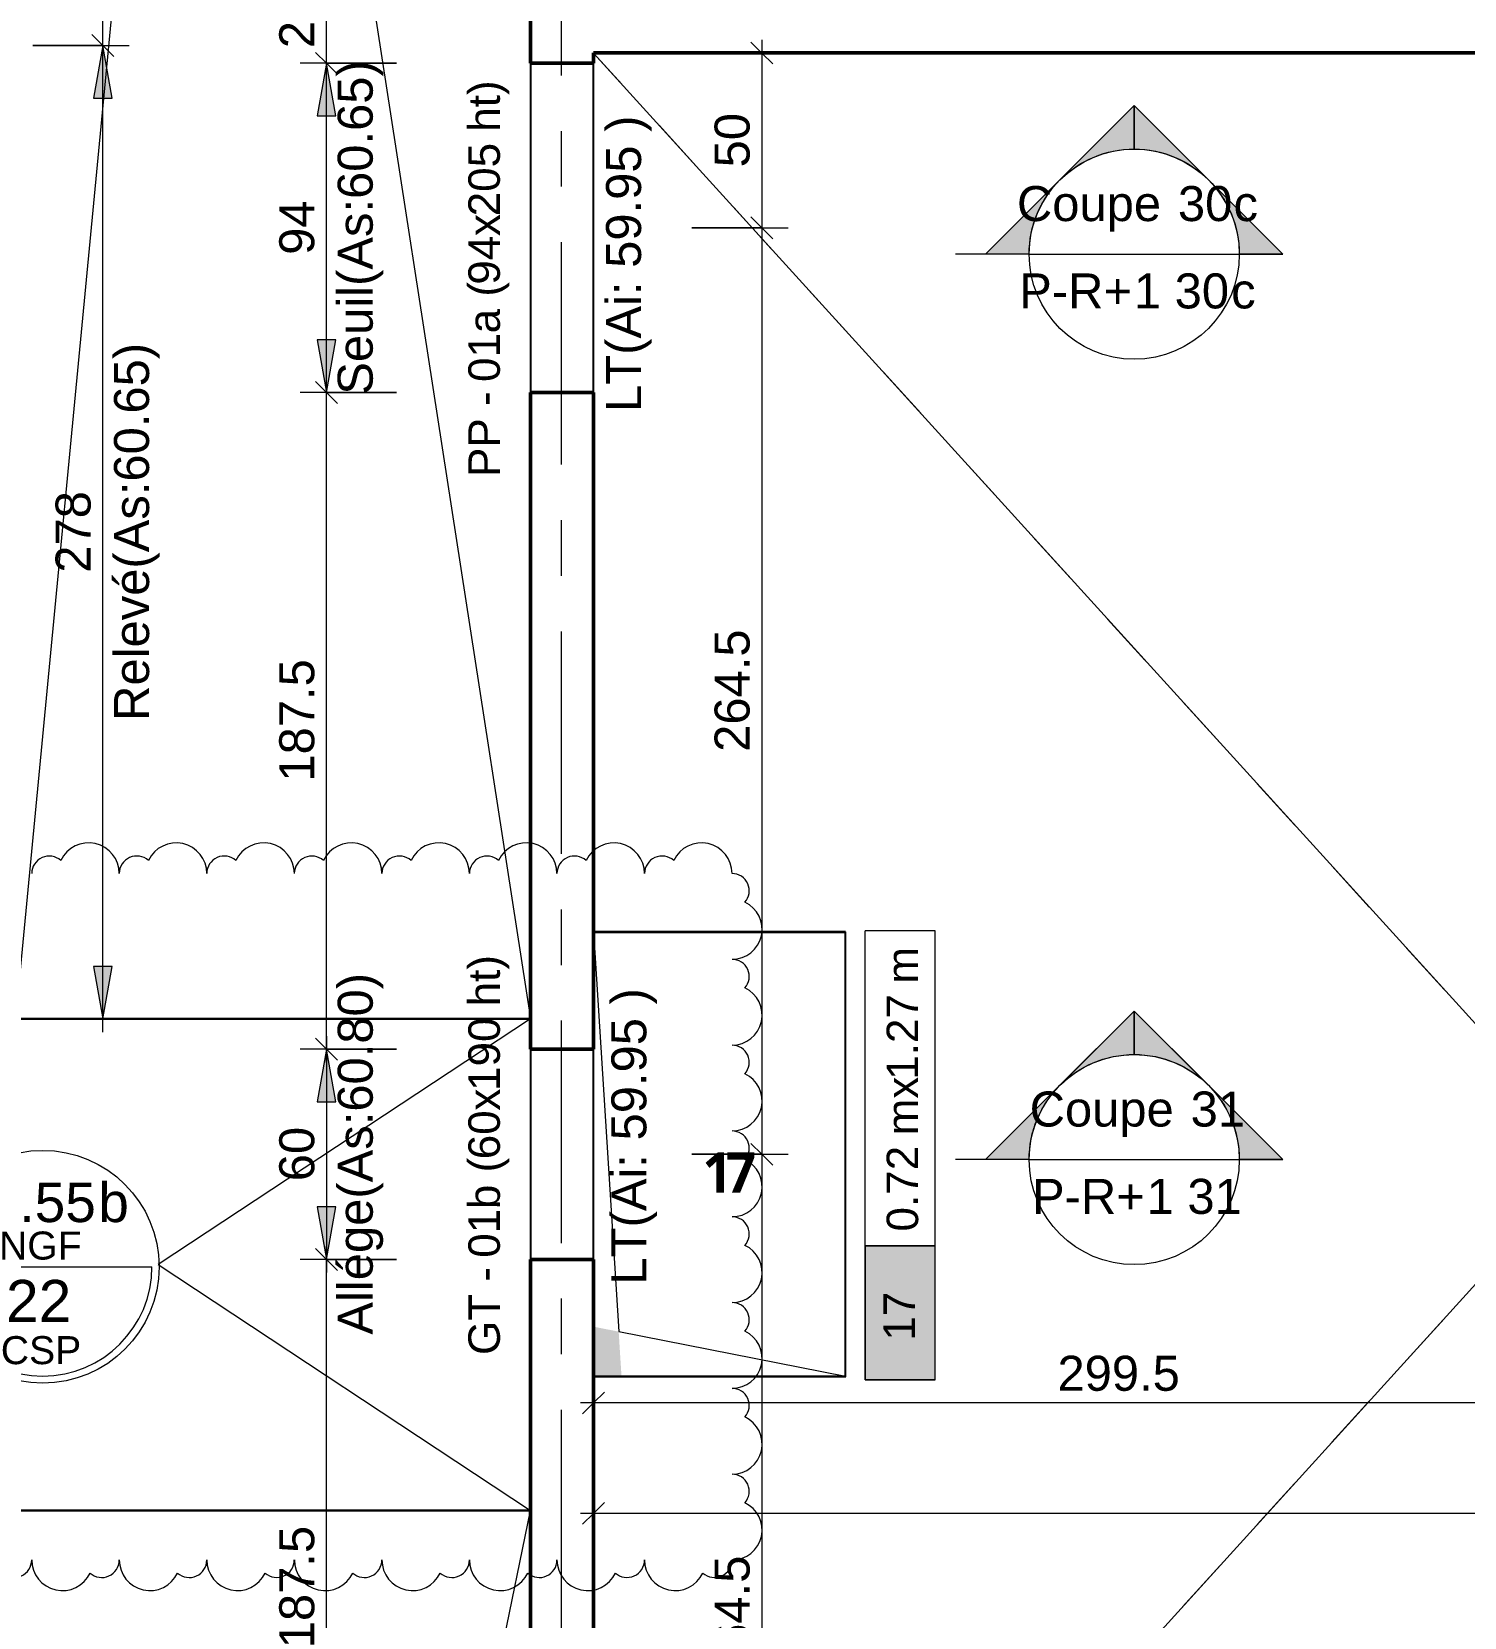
# Model space of a CAD drawing. Header units: metres. Extents: x 399 to 3028, y -427 to 863.
# Drawn here: x 459.389 to 463.48, y -396.186 to -391.658 of the extents above; entities that cross this region are included whole.
import ezdxf

# ---------------------------------------------------------------- set-up
doc = ezdxf.new("R2010")
doc.units = ezdxf.units.M
doc.linetypes.add('Ligne de quadrillage', pattern=[1.11125, 0.635, -0.15875, 0.15875, -0.15875])
doc.linetypes.add('Tiret', pattern=[0.3175, 0.15875, -0.15875])
for name, color, linetype, lineweight in [('02-Gaines numerotées_Stylo_No__83', 7, 'Continuous', 18), ('A-ANNO-DIMS', 211, 'Continuous', 9), ('A-ANNO-DIMS-50', 211, 'Continuous', 9), ('A-DETL', 90, 'Continuous', 18), ('A-DETL-GENF', 92, 'Continuous', 18), ('A-DOOR-IDEN', 31, 'Continuous', 18), ('A-FLOR', 192, 'Continuous', 18), ('A-GENM', 13, 'Continuous', 18), ('A-GENM-IDEN', 13, 'Continuous', 18), ('A-GLAZ-IDEN', 152, 'Continuous', 18), ('A-WALL', 113, 'Continuous', 18), ('G-ANNO-DIMS', 111, 'Continuous', 9), ('G-ANNO-REVC', 71, 'Continuous', 9), ('G-ANNO-SYMB', 111, 'Continuous', 9), ('R_1 - Openings_dwg', 8, 'Continuous', 18), ('S-FLOR-SYMB', 171, 'Continuous', 9), ('S-GRID', 1, 'Continuous', 9)]:
    doc.layers.add(name, color=color, linetype=linetype, lineweight=lineweight)
doc.styles.add('Arial', font='arial.ttf', dxfattribs={"height": 0.1})
doc.styles.add('Arial_10', font='arial.ttf', dxfattribs={"height": 0.12})
doc.styles.add('Arial_6', font='arial.ttf', dxfattribs={"height": 0.09})
doc.styles.add('Arial_8', font='arial.ttf', dxfattribs={"height": 0.0016})
doc.styles.add('Arial_9', font='arial.ttf', dxfattribs={"height": 0.1125})
doc.styles.add('Malgun Gothic Semilight_B', font='', dxfattribs={"height": 0.115})
doc.styles.get('Malgun Gothic Semilight_B').set_extended_font_data('Malgun Gothic Semilight', bold=True)
doc.dimstyles.new('AES-_COTATION_1_50', dxfattribs={"dimscale": 0.3048, "dimtxt": 0.102026, "dimasz": 0.205052, "dimexe": 0.246063, "dimexo": 0.0625, "dimgap": 0.016404, "dimtad": 1, "dimdec": 1, "dimlfac": 100, "dimrnd": 0.5, "dimdsep": 46, "dimtxsty": 'Arial', "dimblk1": 'OBLIQUE', "dimblk2": 'OBLIQUE', "dimsah": 1, "dimcen": 0.09, "dimdle": 0.123031, "dimazin": 0, "dimtfac": 1, "dimtdec": 4, "dimtix": 1, "dimtmove": 0, "dimatfit": 3, "dimfxl": 0.656168, "dimfxlon": 1, "dimtvp": 1, "dimtolj": 1, "dimtzin": 0, "dimarcsym": 2})
doc.dimstyles.new('AES-_COTATION_1_50_2', dxfattribs={"dimscale": 0.3048, "dimtxt": 0.102026, "dimasz": 0.205052, "dimexe": 0.246063, "dimexo": 0.0625, "dimgap": 0.016404, "dimtad": 1, "dimdec": 1, "dimlfac": 100, "dimrnd": 0.5, "dimdsep": 46, "dimtxsty": 'Arial', "dimblk1": 'OBLIQUE', "dimblk2": 'OBLIQUE', "dimsah": 1, "dimcen": 0.09, "dimdle": 0.123031, "dimazin": 0, "dimtfac": 1, "dimtdec": 4, "dimtix": 1, "dimtmove": 0, "dimatfit": 3, "dimfxl": 0.656168, "dimfxlon": 1, "dimtvp": 1, "dimtolj": 1, "dimtzin": 0, "dimarcsym": 2})
doc.dimstyles.new('AES-_COTATION_Allège_1_50', dxfattribs={"dimscale": 0.3048, "dimtxt": 0.102026, "dimasz": 0.492126, "dimexe": 0.246063, "dimexo": 0.0625, "dimgap": 0.016404, "dimtad": 1, "dimdec": 1, "dimlfac": 100, "dimrnd": 0.5, "dimdsep": 46, "dimtxsty": 'Arial', "dimsah": 1, "dimcen": 0.09, "dimdle": 0.123031, "dimazin": 0, "dimtfac": 1, "dimtdec": 4, "dimtix": 1, "dimtmove": 0, "dimatfit": 3, "dimfxl": 0.656168, "dimfxlon": 1, "dimtvp": 1, "dimtolj": 1, "dimtzin": 0, "dimarcsym": 2})

# ---------------------------------------------------------------- blocks, each defined once
blk = doc.blocks.new('VAU_Réservation_Rectangulaire1 - VAU_Réservation_Rectangulaire-1311125-AES_EXE_BET_TZ_R_1_COF_0100-Plan coffrage PH R_1 Diffusion')
at = {"layer": 'A-DETL-GENF', "linetype": 'Tiret'}
blk.add_hatch(color=256, dxfattribs=at).paths.add_polyline_path([(-0.3598, 0.6342), (-0.2799, 0.6342), (-0.2879, 0.5073), (-0.3598, 0.4932), (-0.3598, 0.6342)])
at = {"layer": 'A-DETL-GENF'}
for p, q in [((-0.3598, 0.6342), (-0.3598, -0.6342)), ((-0.3598, 0.6342), (0.3598, 0.6342)), ((0.3598, 0.6342), (-0.3598, 0.6342)), ((-0.3598, 0.6342), (-0.3598, -0.6342)), ((-0.2879, 0.5073), (0.3598, 0.6342)), ((0.3598, 0.6342), (0.3598, -0.6342)), ((-0.3598, -0.6342), (-0.2879, 0.5073)), ((-0.3598, -0.6342), (0.3598, -0.6342))]:
    blk.add_line(p, q, dxfattribs=at)
blk = doc.blocks.new('R_1 - Openings_dwg-817627-AES_EXE_BET_TZ_R_1_COF_0100-Plan coffrage PH R_1 Diffusion')
at = {"layer": '02-Gaines numerotées_Stylo_No__83', "flags": 128}
blk.add_lwpolyline([(748.9247, -260.237), (748.2179, -260.3842), (748.4765, -261.6259), (749.1833, -261.4787)], close=True, dxfattribs=at)
at = {"layer": 'A-DETL', "linetype": 'Tiret', "flags": 128}
blk.add_lwpolyline([(748.9247, -260.237), (748.2179, -260.3842), (748.4765, -261.6259), (749.1833, -261.4787)], close=True, dxfattribs=at)
at = {"layer": '02-Gaines numerotées_Stylo_No__83', "char_height": 0.115, "attachment_point": 1, "rotation": 11.7648, "line_spacing_factor": 1.113779, "style": 'Malgun Gothic Semilight_B'}
for s, insert, width in [('\\fMalgun Gothic Semilight|b1|i0|c178|p34|;7', (748.7179, -260.9208), 0.101438), ('\\fMalgun Gothic Semilight|b1|i0|c178|p34|;1', (748.6521, -260.9344), 0.073773)]:
    blk.add_mtext(s, dxfattribs=dict(at, insert=insert, width=width))
at = {"layer": 'A-DETL', "color": 7, "linetype": 'Tiret', "char_height": 0.115, "attachment_point": 1, "rotation": 11.7648, "line_spacing_factor": 1.113779, "style": 'Malgun Gothic Semilight_B'}
for s, insert, width in [('\\fMalgun Gothic Semilight|b1|i0|c178|p34|;7', (748.7179, -260.9208), 0.101438), ('\\fMalgun Gothic Semilight|b1|i0|c178|p34|;1', (748.6521, -260.9344), 0.073773)]:
    blk.add_mtext(s, dxfattribs=dict(at, insert=insert, width=width))
blk = doc.blocks.new('DIMBLOCK173-AES_EXE_BET_TZ_R_1_COF_0100-Plan coffrage PH R_1 Diffusion')
at = {"layer": 'A-ANNO-DIMS-50', "transparency": 16777216}
for p, q in [((461.4736, -391.7193), (461.4424, -391.6881)), ((461.4736, -391.6818), (461.4736, -392.2186)), ((461.2736, -391.7193), (461.5486, -391.7193)), ((461.4736, -391.7193), (461.2736, -391.7193)), ((461.4736, -391.7193), (461.5049, -391.7505)), ((461.4736, -392.2186), (461.4424, -392.1874)), ((461.2736, -392.2186), (461.5486, -392.2186)), ((461.4736, -392.2186), (461.2736, -392.2186)), ((461.4736, -392.2186), (461.5049, -392.2499))]:
    blk.add_line(p, q, dxfattribs=at)
at = {"layer": 'A-ANNO-DIMS-50', "color": 0, "transparency": 16777216, "insert": (461.3388, -392.0459), "char_height": 0.1, "width": 0.184588, "attachment_point": 1, "rotation": 90, "line_spacing_factor": 0.941778, "style": 'Arial'}
blk.add_mtext('50', dxfattribs=at)
blk = doc.blocks.new('_Oblique')
at = {"color": 0, "linetype": 'ByBlock', "lineweight": -2}
blk.add_line((-0.5, -0.5), (0.5, 0.5), dxfattribs=at)
blk = doc.blocks.new('DIMBLOCK174-AES_EXE_BET_TZ_R_1_COF_0100-Plan coffrage PH R_1 Diffusion')
at = {"layer": 'A-ANNO-DIMS-50', "transparency": 16777216}
for p, q in [((461.4736, -392.2186), (461.4424, -392.1874)), ((461.2736, -392.2186), (461.5486, -392.2186)), ((461.4736, -392.2186), (461.2736, -392.2186)), ((461.4736, -392.2186), (461.4737, -394.8638)), ((461.4736, -392.2186), (461.5049, -392.2499)), ((461.2737, -394.8638), (461.5487, -394.8638)), ((461.4737, -394.8638), (461.2737, -394.8638)), ((461.4737, -394.8638), (461.4424, -394.8326)), ((461.4737, -394.8638), (461.5049, -394.8951))]:
    blk.add_line(p, q, dxfattribs=at)
at = {"layer": 'A-ANNO-DIMS-50', "color": 0, "transparency": 16777216, "insert": (461.3388, -393.7147), "char_height": 0.1, "width": 0.416266, "attachment_point": 1, "rotation": 90, "line_spacing_factor": 0.941778, "style": 'Arial'}
blk.add_mtext('264.5', dxfattribs=at)
blk = doc.blocks.new('DIMBLOCK175-AES_EXE_BET_TZ_R_1_COF_0100-Plan coffrage PH R_1 Diffusion')
at = {"layer": 'A-ANNO-DIMS-50', "transparency": 16777216}
for p, q in [((461.2737, -394.8638), (461.5487, -394.8638)), ((461.4737, -394.8638), (461.2737, -394.8638)), ((461.4737, -394.8638), (461.4424, -394.8326)), ((461.4737, -394.8638), (461.4737, -397.5076)), ((461.4737, -394.8638), (461.5049, -394.8951)), ((461.4737, -397.5076), (461.4425, -397.4763)), ((461.2737, -397.5076), (461.5487, -397.5076)), ((461.4737, -397.5076), (461.2737, -397.5076)), ((461.4737, -397.5076), (461.505, -397.5388))]:
    blk.add_line(p, q, dxfattribs=at)
at = {"layer": 'A-ANNO-DIMS-50', "color": 0, "transparency": 16777216, "insert": (461.3389, -396.3592), "char_height": 0.1, "width": 0.416266, "attachment_point": 1, "rotation": 90, "line_spacing_factor": 0.941778, "style": 'Arial'}
blk.add_mtext('264.5', dxfattribs=at)
blk = doc.blocks.new('DIMBLOCK198-AES_EXE_BET_TZ_R_1_COF_0100-Plan coffrage PH R_1 Diffusion')
at = {"layer": 'A-ANNO-DIMS-50', "transparency": 16777216}
for p, q in [((460.9931, -396.089), (460.9931, -395.814)), ((467.3908, -396.089), (467.3908, -395.814)), ((460.9931, -395.889), (461.0244, -395.8577)), ((467.3908, -395.889), (467.422, -395.8577)), ((467.4283, -395.889), (460.9556, -395.889)), ((460.9931, -395.889), (460.9619, -395.9202)), ((460.9931, -395.889), (460.9931, -396.089)), ((467.3908, -395.889), (467.3595, -395.9202)), ((467.3908, -395.889), (467.3908, -396.089))]:
    blk.add_line(p, q, dxfattribs=at)
at = {"layer": 'A-ANNO-DIMS-50', "color": 0, "transparency": 16777216, "insert": (464.0766, -395.7541), "char_height": 0.1, "width": 0.276883, "attachment_point": 1, "line_spacing_factor": 0.941778, "style": 'Arial'}
blk.add_mtext('640', dxfattribs=at)
blk = doc.blocks.new('DIMBLOCK200-AES_EXE_BET_TZ_R_1_COF_0100-Plan coffrage PH R_1 Diffusion')
at = {"layer": 'A-ANNO-DIMS-50', "transparency": 16777216}
for p, q in [((460.9931, -395.7738), (460.9931, -395.4988)), ((463.9898, -395.7738), (463.9898, -395.4988)), ((460.9931, -395.5738), (461.0244, -395.5426)), ((463.9898, -395.5738), (464.0211, -395.5426)), ((463.9898, -395.5738), (460.9556, -395.5738)), ((460.9931, -395.5738), (460.9619, -395.6051)), ((460.9931, -395.5738), (460.9931, -395.7738)), ((463.9898, -395.5738), (463.9586, -395.6051)), ((463.9898, -395.5738), (463.9898, -395.7738))]:
    blk.add_line(p, q, dxfattribs=at)
at = {"layer": 'A-ANNO-DIMS-50', "color": 0, "transparency": 16777216, "insert": (462.318, -395.439), "char_height": 0.1, "width": 0.416266, "attachment_point": 1, "line_spacing_factor": 0.941778, "style": 'Arial'}
blk.add_mtext('299.5', dxfattribs=at)
blk = doc.blocks.new('Coupe - M_Section Head - Filled-24181-AES_EXE_BET_TZ_R_1_COF_0100-Plan coffrage PH R_1 Diffusion')
at = {"layer": 'G-ANNO-SYMB'}
h = blk.add_hatch(color=256, dxfattribs=at)
edge = h.paths.add_edge_path()
edge.add_line((-0.006, 0.008485), (-0.006, 0.006))
edge.add_arc((-0.006, 0), 0.006, 90, 135)
edge.add_line((-0.010243, 0.004243), (-0.006, 0.008485))
h = blk.add_hatch(color=256, dxfattribs=at)
edge = h.paths.add_edge_path()
edge.add_line((-0.006, 0.008485), (-0.001757, 0.004243))
edge.add_arc((-0.006, 0), 0.006, 45, 90)
edge.add_line((-0.006, 0.006), (-0.006, 0.008485))
h = blk.add_hatch(color=256, dxfattribs=at)
edge = h.paths.add_edge_path()
edge.add_line((-0.014485, 0), (-0.010243, 0.004243))
edge.add_arc((-0.006, 0), 0.006, 135, 180)
edge.add_line((-0.012, 0), (-0.014485, 0))
h = blk.add_hatch(color=256, dxfattribs=at)
edge = h.paths.add_edge_path()
edge.add_line((0.002485, 0), (0, 0))
edge.add_arc((-0.006, 0), 0.006, 360, 405)
edge.add_line((-0.001757, 0.004243), (0.002485, 0))
at = {"layer": 'G-ANNO-SYMB', "lineweight": 18}
for p, q in [((-0.006, 0.008485), (-0.014485, 0)), ((-0.006, 0.008485), (-0.010243, 0.004243)), ((-0.006, 0.008485), (0.002485, 0)), ((-0.006, 0.006), (-0.006, 0.008485)), ((-0.006, 0.008485), (-0.006, 0.006)), ((-0.001757, 0.004243), (-0.006, 0.008485)), ((-0.010243, 0.004243), (-0.014485, 0)), ((0.002485, 0), (-0.001757, 0.004243)), ((-0.014485, 0), (-0.012, 0)), ((0, 0), (0.002485, 0)), ((-0.012, 0), (-0.014485, 0)), ((0, 0), (0.002485, 0))]:
    blk.add_line(p, q, dxfattribs=at)
for start, end in [(360, 180), (90, 135), (45, 90), (135, 180), (360, 45), (180, 360)]:
    blk.add_arc((-0.006, 0), 0.006, start, end, dxfattribs=at)
blk = doc.blocks.new('ETQ_SOL_Rectangulaire - RSV_Rect_HZ-1265007-AES_EXE_BET_TZ_R_1_COF_0100-Plan coffrage PH R_1 Diffusion')
at = {"layer": 'A-GENM-IDEN', "lineweight": 9}
blk.add_hatch(color=256, dxfattribs=at).paths.add_polyline_path([(0, -0.002), (-0.007648, -0.002), (-0.007648, 0.002), (0, 0.002)])
at = {"layer": 'A-GENM-IDEN'}
for p, q in [((-0.007648, -0.002), (-0.007648, 0.002)), ((-0.007648, 0.002), (0.017983, 0.002)), ((0, 0.002), (-0.007648, 0.002)), ((-0.007648, 0.002), (-0.007648, -0.002)), ((0, 0.002), (0, -0.002)), ((0, -0.002), (0, 0.002)), ((0.017983, -0.002), (0.017983, 0.002)), ((-0.007648, -0.002), (0.017983, -0.002)), ((-0.007648, -0.002), (0, -0.002))]:
    blk.add_line(p, q, dxfattribs=at)
blk = doc.blocks.new('DIMBLOCK538-AES_EXE_BET_TZ_R_1_COF_0100-Plan coffrage PH R_1 Diffusion')
at = {"layer": 'A-ANNO-DIMS-50', "transparency": 16777216}
for p, q in [((460.2305, -395.1638), (460.1993, -395.1326)), ((460.2306, -397.0751), (460.2305, -395.1263)), ((460.4305, -395.1638), (460.1555, -395.1638)), ((460.2305, -395.1638), (460.2618, -395.1951)), ((460.2305, -395.1638), (460.4305, -395.1638)), ((460.4306, -397.0376), (460.1556, -397.0376)), ((460.2306, -397.0376), (460.1993, -397.0064)), ((460.2306, -397.0376), (460.2618, -397.0689)), ((460.2306, -397.0376), (460.4306, -397.0376))]:
    blk.add_line(p, q, dxfattribs=at)
at = {"layer": 'A-ANNO-DIMS-50', "color": 0, "transparency": 16777216, "insert": (460.0957, -396.2742), "char_height": 0.1, "width": 0.416266, "attachment_point": 1, "rotation": 90, "line_spacing_factor": 0.941778, "style": 'Arial'}
blk.add_mtext('187.5', dxfattribs=at)
blk = doc.blocks.new('DIMBLOCK539-AES_EXE_BET_TZ_R_1_COF_0100-Plan coffrage PH R_1 Diffusion')
at = {"layer": 'A-ANNO-DIMS-50', "transparency": 16777216}
for points in [[(460.2305, -394.5638), (460.2041, -394.7138), (460.257, -394.7138)], [(460.2305, -395.1638), (460.257, -395.0138), (460.2041, -395.0138)]]:
    blk.add_hatch(color=256, dxfattribs=at).paths.add_polyline_path(points)
for p, q in [((460.2305, -394.5263), (460.2305, -395.2013)), ((460.4305, -394.5638), (460.1555, -394.5638)), ((460.2305, -394.5638), (460.2041, -394.7138)), ((460.257, -394.7138), (460.2305, -394.5638)), ((460.2305, -394.5638), (460.4305, -394.5638)), ((460.2041, -394.7138), (460.257, -394.7138)), ((460.257, -395.0138), (460.2041, -395.0138)), ((460.2041, -395.0138), (460.2305, -395.1638)), ((460.2305, -395.1638), (460.257, -395.0138)), ((460.4305, -395.1638), (460.1555, -395.1638)), ((460.2305, -395.1638), (460.4305, -395.1638))]:
    blk.add_line(p, q, dxfattribs=at)
at = {"layer": 'A-ANNO-DIMS-50', "color": 0, "transparency": 16777216, "char_height": 0.1, "attachment_point": 1, "line_spacing_factor": 0.941778, "style": 'Arial'}
for s, insert, width, rotation in [('Allége(As:60.80)', (460.2627, -395.3787), 1.235613, 90.0009), ('60', (460.0957, -394.9408), 0.184588, 90)]:
    blk.add_mtext(s, dxfattribs=dict(at, insert=insert, width=width, rotation=rotation))
blk = doc.blocks.new('DIMBLOCK540-AES_EXE_BET_TZ_R_1_COF_0100-Plan coffrage PH R_1 Diffusion')
at = {"layer": 'A-ANNO-DIMS-50', "transparency": 16777216}
for p, q in [((460.4305, -392.6887), (460.1555, -392.6887)), ((460.2305, -392.6887), (460.1993, -392.6574)), ((460.2305, -394.6013), (460.2305, -392.6512)), ((460.2305, -392.6887), (460.2618, -392.7199)), ((460.2305, -392.6887), (460.4305, -392.6887)), ((460.2305, -394.5638), (460.1993, -394.5326)), ((460.4305, -394.5638), (460.1555, -394.5638)), ((460.2305, -394.5638), (460.2618, -394.5951)), ((460.2305, -394.5638), (460.4305, -394.5638))]:
    blk.add_line(p, q, dxfattribs=at)
at = {"layer": 'A-ANNO-DIMS-50', "color": 0, "transparency": 16777216, "insert": (460.0957, -393.7997), "char_height": 0.1, "width": 0.416266, "attachment_point": 1, "rotation": 90, "line_spacing_factor": 0.941778, "style": 'Arial'}
blk.add_mtext('187.5', dxfattribs=at)
blk = doc.blocks.new('DIMBLOCK541-AES_EXE_BET_TZ_R_1_COF_0100-Plan coffrage PH R_1 Diffusion')
at = {"layer": 'A-ANNO-DIMS-50', "transparency": 16777216}
for points in [[(460.2305, -391.7487), (460.204, -391.8987), (460.2569, -391.8987)], [(460.2305, -392.6887), (460.257, -392.5387), (460.2041, -392.5387)]]:
    blk.add_hatch(color=256, dxfattribs=at).paths.add_polyline_path(points)
for p, q in [((460.2305, -392.7262), (460.2305, -391.7112)), ((460.4305, -391.7487), (460.1555, -391.7487)), ((460.2305, -391.7487), (460.204, -391.8987)), ((460.2569, -391.8987), (460.2305, -391.7487)), ((460.2305, -391.7487), (460.4305, -391.7487)), ((460.204, -391.8987), (460.2569, -391.8987)), ((460.257, -392.5387), (460.2041, -392.5387)), ((460.2041, -392.5387), (460.2305, -392.6887)), ((460.2305, -392.6887), (460.257, -392.5387)), ((460.4305, -392.6887), (460.1555, -392.6887)), ((460.2305, -392.6887), (460.4305, -392.6887))]:
    blk.add_line(p, q, dxfattribs=at)
at = {"layer": 'A-ANNO-DIMS-50', "color": 0, "transparency": 16777216, "char_height": 0.1, "attachment_point": 1, "line_spacing_factor": 0.941778, "style": 'Arial'}
for s, insert, width, rotation in [('Seuil(As:60.65)', (460.2626, -392.695), 1.143318, 90.0009), ('94', (460.0957, -392.2956), 0.184588, 90)]:
    blk.add_mtext(s, dxfattribs=dict(at, insert=insert, width=width, rotation=rotation))
blk = doc.blocks.new('DIMBLOCK542-AES_EXE_BET_TZ_R_1_COF_0100-Plan coffrage PH R_1 Diffusion')
at = {"layer": 'A-ANNO-DIMS-50', "transparency": 16777216}
for p, q in [((460.2305, -391.7862), (460.2305, -391.4712)), ((460.4305, -391.5087), (460.1555, -391.5087)), ((460.2305, -391.5087), (460.1992, -391.4774)), ((460.2305, -391.5087), (460.2617, -391.5399)), ((460.2305, -391.5087), (460.4305, -391.5087)), ((460.2305, -391.7487), (460.1992, -391.7174)), ((460.4305, -391.7487), (460.1555, -391.7487)), ((460.2305, -391.7487), (460.2617, -391.7799)), ((460.2305, -391.7487), (460.4305, -391.7487))]:
    blk.add_line(p, q, dxfattribs=at)
at = {"layer": 'A-ANNO-DIMS-50', "color": 0, "transparency": 16777216, "insert": (460.0957, -391.7056), "char_height": 0.1, "width": 0.184588, "attachment_point": 1, "rotation": 90, "line_spacing_factor": 0.941778, "style": 'Arial'}
blk.add_mtext('24', dxfattribs=at)
blk = doc.blocks.new('DIMBLOCK588-AES_EXE_BET_TZ_R_1_COF_0100-Plan coffrage PH R_1 Diffusion')
at = {"layer": 'A-ANNO-DIMS-50', "transparency": 16777216}
for points in [[(459.5917, -391.6982), (459.5653, -391.8482), (459.6182, -391.8482)], [(459.5917, -394.4774), (459.6182, -394.3274), (459.5653, -394.3274)]]:
    blk.add_hatch(color=256, dxfattribs=at).paths.add_polyline_path(points)
for p, q in [((459.3917, -391.6982), (459.6667, -391.6982)), ((459.5917, -391.6982), (459.3917, -391.6982)), ((459.5917, -391.6982), (459.5653, -391.8482)), ((459.5917, -394.5149), (459.5917, -391.6607)), ((459.6182, -391.8482), (459.5917, -391.6982)), ((459.5653, -391.8482), (459.6182, -391.8482)), ((459.6182, -394.3274), (459.5653, -394.3274)), ((459.5653, -394.3274), (459.5917, -394.4774)), ((459.5917, -394.4774), (459.6182, -394.3274)), ((459.3917, -394.4774), (459.6667, -394.4774)), ((459.5917, -394.4774), (459.3917, -394.4774))]:
    blk.add_line(p, q, dxfattribs=at)
at = {"layer": 'A-ANNO-DIMS-50', "color": 0, "transparency": 16777216, "char_height": 0.1, "attachment_point": 1, "rotation": 90, "line_spacing_factor": 0.941778, "style": 'Arial'}
for s, insert, width in [('Relevé(As:60.65)', (459.6239, -393.6262), 1.292119), ('278', (459.4569, -393.2032), 0.276883)]:
    blk.add_mtext(s, dxfattribs=dict(at, insert=insert, width=width))
blk = doc.blocks.new('DIMBLOCK627-AES_EXE_BET_TZ_R_1_COF_0100-Plan coffrage PH R_1 Diffusion')
at = {"layer": 'A-ANNO-DIMS-50', "transparency": 16777216}
for p, q in [((459.5917, -389.5867), (459.5605, -389.5555)), ((459.3917, -389.5867), (459.6667, -389.5867)), ((459.5917, -389.5867), (459.3917, -389.5867)), ((459.5917, -391.7357), (459.5917, -389.5867)), ((459.5917, -389.5867), (459.623, -389.618)), ((459.3917, -391.6982), (459.6667, -391.6982)), ((459.5917, -391.6982), (459.3917, -391.6982)), ((459.5917, -391.6982), (459.5605, -391.6669)), ((459.5917, -391.6982), (459.623, -391.7294))]:
    blk.add_line(p, q, dxfattribs=at)
at = {"layer": 'A-ANNO-DIMS-50', "color": 0, "transparency": 16777216, "insert": (459.4569, -390.7578), "char_height": 0.1, "width": 0.276883, "attachment_point": 1, "rotation": 90, "line_spacing_factor": 0.941778, "style": 'Arial'}
blk.add_mtext('211', dxfattribs=at)
blk = doc.blocks.new('Family - ___-1842584-AES_EXE_BET_TZ_R_1_COF_0100-Plan coffrage PH R_1 Diffusion')
at = {"layer": 'G-ANNO-REVC'}
for centre, radius, start, end in [((499.0097, -344.7355), 0.0875, 5.8824, 160.6736), ((499.2584, -344.7099), 0.0875, 5.8824, 160.6736), ((498.5123, -344.7867), 0.0875, 5.8824, 160.6736), ((498.761, -344.7611), 0.0875, 5.8824, 160.6736), ((498.8978, -344.747), 0.05, 54.0721, 185.8824), ((499.1465, -344.7214), 0.05, 54.0721, 185.8824), ((499.3505, -344.7497), 0.049, 324.0721, 95.8824), ((498.015, -344.838), 0.0875, 5.8824, 160.6736), ((498.2637, -344.8124), 0.0875, 5.8824, 160.6736), ((498.4004, -344.7983), 0.05, 54.0721, 185.8824), ((498.6491, -344.7727), 0.05, 54.0721, 185.8824), ((497.7663, -344.8636), 0.0875, 5.8824, 160.6736), ((498.1517, -344.8239), 0.05, 54.0721, 185.8824), ((499.3618, -344.8593), 0.0857, 275.8824, 70.6736), ((497.5176, -344.8892), 0.0875, 5.8824, 160.6736), ((497.6544, -344.8751), 0.05, 54.0721, 185.8824), ((497.9031, -344.8495), 0.05, 54.0721, 185.8824), ((497.4057, -344.9008), 0.05, 54.0721, 185.8824), ((499.3756, -344.9934), 0.049, 324.0721, 95.8824), ((499.3869, -345.103), 0.0857, 275.8824, 70.6736), ((499.4007, -345.2371), 0.049, 324.0721, 95.8824), ((499.412, -345.3467), 0.0857, 275.8824, 70.6736), ((499.4258, -345.4808), 0.049, 324.0721, 95.8824), ((499.4371, -345.5905), 0.0857, 275.8824, 70.6736), ((499.4509, -345.7245), 0.049, 324.0721, 95.8824), ((499.4622, -345.8342), 0.0857, 275.8824, 70.6736), ((499.476, -345.9682), 0.049, 324.0721, 95.8824), ((499.4873, -346.0779), 0.0857, 275.8824, 70.6736), ((499.5011, -346.2119), 0.049, 324.0721, 95.8824), ((499.5124, -346.3216), 0.0857, 275.8824, 70.6736), ((499.5262, -346.4556), 0.049, 324.0721, 95.8824), ((499.5375, -346.5653), 0.0857, 275.8824, 70.6736), ((499.4966, -346.6557), 0.05, 234.0721, 5.8824), ((499.2479, -346.6813), 0.05, 234.0721, 5.8824), ((499.3847, -346.6673), 0.0875, 185.8824, 340.6736), ((498.7505, -346.7326), 0.05, 234.0721, 5.8824), ((498.8873, -346.7185), 0.0875, 185.8824, 340.6736), ((498.9992, -346.707), 0.05, 234.0721, 5.8824), ((499.136, -346.6929), 0.0875, 185.8824, 340.6736), ((498.2531, -346.7838), 0.05, 234.0721, 5.8824), ((498.3899, -346.7697), 0.0875, 185.8824, 340.6736), ((498.5018, -346.7582), 0.05, 234.0721, 5.8824), ((498.6386, -346.7441), 0.0875, 185.8824, 340.6736), ((497.7558, -346.8351), 0.05, 234.0721, 5.8824), ((497.8926, -346.821), 0.0875, 185.8824, 340.6736), ((498.0045, -346.8095), 0.05, 234.0721, 5.8824), ((498.1412, -346.7954), 0.0875, 185.8824, 340.6736), ((497.5071, -346.8607), 0.05, 234.0721, 5.8824), ((497.6439, -346.8466), 0.0875, 185.8824, 340.6736)]:
    blk.add_arc(centre, radius, start, end, dxfattribs=at)
blk = doc.blocks.new('AES-Etiquette Dalle CSP brut vide - Dalle bidirectionnelle-1893414-AES_EXE_BET_TZ_R_1_COF_0100-Plan coffrage PH R_1 Diffusion')
at = {"layer": 'S-FLOR-SYMB'}
blk.add_line((-0.006242, 0), (0.006242, 0), dxfattribs=at)
blk.add_circle((0, 0), 0.006649, dxfattribs=at)
blk.add_arc((0, 0), 0.006242, 180, 360, dxfattribs=at)
at = {"layer": 'S-FLOR-SYMB', "char_height": 0.0016, "attachment_point": 1, "style": 'Arial_8'}
for s, insert, width in [('NGF', (-0.002494, 0.002014), 0.00585232), ('CSP', (-0.002392, -0.00396), 0.00569198)]:
    blk.add_mtext(s, dxfattribs=dict(at, insert=insert, width=width))

msp = doc.modelspace()

# ---------------------------------------------------------------- linework, layer by layer
at = {"layer": 'A-DETL', "color": 51}
for p, q in [((459.3431, -394.4774), (459.9053, -388.6013)), ((459.9053, -388.6013), (460.8131, -394.4774)), ((463.8489, -394.8631), (460.9931, -391.7193)), ((460.8131, -394.4774), (459.7495, -395.1787)), ((463.8489, -394.8631), (460.9932, -398.0082)), ((459.7495, -395.1787), (460.8131, -395.8806)), ((459.7494, -401.0819), (460.8131, -395.8806))]:
    msp.add_line(p, q, dxfattribs=at)
at = {"layer": 'A-DETL', "linetype": 'Tiret'}
for q in [(460.9931, -391.7193), (460.9932, -398.0082)]:
    msp.add_line((463.8489, -394.8631), q, dxfattribs=at)
at = {"layer": 'A-FLOR', "color": 31, "lineweight": 25}
for p, q in [((460.813, -384.8379), (460.8131, -394.4774)), ((460.9931, -394.2286), (460.9931, -391.7187)), ((460.9931, -391.7187), (467.3908, -391.7187)), ((461.7128, -394.2286), (460.9931, -394.2286)), ((461.7128, -395.497), (461.7128, -394.2286)), ((458.0212, -394.4774), (460.8131, -394.4774)), ((460.8131, -394.4774), (459.1851, -394.4774)), ((460.8131, -394.4774), (460.8131, -395.8806)), ((460.9932, -398.0075), (460.9931, -395.497)), ((460.9931, -395.497), (461.7128, -395.497)), ((460.8131, -395.8806), (458.0213, -395.8803)), ((459.1851, -395.8804), (460.8131, -395.8806)), ((460.8131, -395.8806), (460.8133, -406.2351))]:
    msp.add_line(p, q, dxfattribs=at)
at = {"layer": 'A-WALL', "color": 2, "lineweight": 50}
for p, q in [((460.8131, -391.7487), (460.8131, -391.5087)), ((460.9931, -391.7187), (460.9931, -391.7486)), ((467.3908, -391.7187), (460.9931, -391.7187)), ((460.9931, -391.7486), (460.8131, -391.7487)), ((460.8131, -392.6887), (460.9931, -392.6886)), ((460.8131, -394.5638), (460.8131, -392.6887)), ((460.9931, -392.6886), (460.9931, -394.5638)), ((460.9931, -394.5638), (460.8131, -394.5638)), ((460.8132, -397.0376), (460.8131, -395.1638)), ((460.8131, -395.1638), (460.9931, -395.1638)), ((460.9931, -395.1638), (460.9932, -397.0376))]:
    msp.add_line(p, q, dxfattribs=at)
at = {"layer": 'A-WALL', "color": 3, "lineweight": 25}
for p, q in [((460.8131, -391.7487), (460.8131, -392.6887)), ((460.9931, -392.6886), (460.9931, -391.7486)), ((460.8131, -394.5638), (460.8131, -395.1638)), ((460.9931, -395.1638), (460.9931, -394.5638))]:
    msp.add_line(p, q, dxfattribs=at)
at = {"layer": 'G-ANNO-SYMB'}
for p, q in [((462.2372, -392.2936), (462.0267, -392.2936)), ((462.2372, -394.8789), (462.0267, -394.8789))]:
    msp.add_line(p, q, dxfattribs=at)
at = {"layer": 'G-ANNO-SYMB', "lineweight": 18}
for p, q in [((462.2372, -392.2936), (462.8372, -392.2936)), ((462.2372, -394.8789), (462.8372, -394.8789))]:
    msp.add_line(p, q, dxfattribs=at)
at = {"layer": 'S-GRID', "linetype": 'Ligne de quadrillage'}
msp.add_line((460.9024, -424.0096), (460.9017, -380.1742), dxfattribs=at)

# ---------------------------------------------------------------- block references
at = {"layer": 'A-GENM', "extrusion": (0, 0, -1), "rotation": 179.9991493376243}
msp.add_blockref('VAU_Réservation_Rectangulaire1 - VAU_Réservation_Rectangulaire-1311125-AES_EXE_BET_TZ_R_1_COF_0100-Plan coffrage PH R_1 Diffusion', (-461.3529, -394.8628), dxfattribs=at)
at = {"layer": 'A-GENM-IDEN', "xscale": 49.99999999999996, "yscale": 49.99999999999996, "zscale": 49.99999999999996, "rotation": 89.99999999999991}
msp.add_blockref('ETQ_SOL_Rectangulaire - RSV_Rect_HZ-1265007-AES_EXE_BET_TZ_R_1_COF_0100-Plan coffrage PH R_1 Diffusion', (461.8691, -395.1249), dxfattribs=at)
at = {"layer": 'G-ANNO-REVC', "rotation": 354.117617010805}
msp.add_blockref('Family - ___-1842584-AES_EXE_BET_TZ_R_1_COF_0100-Plan coffrage PH R_1 Diffusion', (0, 0), dxfattribs=at)
at = {"layer": 'G-ANNO-SYMB', "lineweight": 18, "extrusion": (0, 0, -1), "xscale": 49.99999999999997, "yscale": 49.99999999999997, "zscale": 49.99999999999997}
for p in [(-462.2372, -392.2936), (-462.2372, -394.8789)]:
    msp.add_blockref('Coupe - M_Section Head - Filled-24181-AES_EXE_BET_TZ_R_1_COF_0100-Plan coffrage PH R_1 Diffusion', p, dxfattribs=at)
at = {"layer": 'R_1 - Openings_dwg', "color": 92, "linetype": 'Tiret', "rotation": 348.2360846844102}
msp.add_blockref('R_1 - Openings_dwg-817627-AES_EXE_BET_TZ_R_1_COF_0100-Plan coffrage PH R_1 Diffusion', (-218.4239, 13.2301), dxfattribs=at)
at = {"layer": 'S-FLOR-SYMB', "xscale": 49.99999999999997, "yscale": 49.99999999999997, "zscale": 49.99999999999997}
msp.add_blockref('AES-Etiquette Dalle CSP brut vide - Dalle bidirectionnelle-1893414-AES_EXE_BET_TZ_R_1_COF_0100-Plan coffrage PH R_1 Diffusion', (459.4201, -395.185), dxfattribs=at)

# ---------------------------------------------------------------- texts
at = {"layer": 'A-DOOR-IDEN', "lineweight": 9, "char_height": 0.09, "attachment_point": 1, "rotation": 90, "style": 'Arial_6'}
for s, insert, width in [('ht)', (460.6358, -391.9442), 0.172363), ('205 ', (460.6358, -392.1857), 0.292616), ('\\fArial|b0|i0|c178|p34|;x', (460.6358, -392.2419), 0.068143), ('94', (460.6358, -392.3808), 0.168354), ('a (', (460.6358, -392.5197), 0.168354), ('01', (460.6358, -392.6586), 0.168354), ('PP - ', (460.6358, -392.9298), 0.328692)]:
    msp.add_mtext(s, dxfattribs=dict(at, insert=insert, width=width))
at = {"layer": 'A-GENM-IDEN', "lineweight": 9, "char_height": 0.09, "attachment_point": 1, "rotation": 90, "style": 'Arial_6'}
for s, insert, width in [('\\fArial|b0|i0|c178|p34|;m', (461.8302, -394.3766), 0.124262), ('1.27 ', (461.8302, -394.6511), 0.3327), ('mx', (461.8302, -394.8098), 0.192405), ('0.72 ', (461.8302, -395.0843), 0.3327), ('17', (461.8212, -395.3961), 0.168354)]:
    msp.add_mtext(s, dxfattribs=dict(at, insert=insert, width=width))
at = {"layer": 'A-GLAZ-IDEN', "lineweight": 9, "char_height": 0.09, "attachment_point": 1, "rotation": 90, "style": 'Arial_6'}
for s, insert, width in [('ht)', (460.6358, -394.4415), 0.172363), ('190 ', (460.6358, -394.6829), 0.292616), ('\\fArial|b0|i0|c178|p34|;x', (460.6358, -394.7392), 0.068143), ('60', (460.6358, -394.8781), 0.168354), ('b (', (460.6358, -395.0203), 0.172363), ('01', (460.6358, -395.1592), 0.168354), ('GT - ', (460.6358, -395.437), 0.336709)]:
    msp.add_mtext(s, dxfattribs=dict(at, insert=insert, width=width))
at = {"layer": 'G-ANNO-DIMS', "char_height": 0.1, "width": 1.011239, "attachment_point": 1, "rotation": 90, "line_spacing_factor": 0.941778, "style": 'Arial'}
for insert in [(461.0289, -392.7441), (461.0441, -395.2356)]:
    msp.add_mtext('LT(Ai: 59.95 )', dxfattribs=dict(at, insert=insert))
at = {"layer": 'G-ANNO-SYMB', "char_height": 0.1, "attachment_point": 1, "style": 'Arial'}
for s, insert, width in [('Coupe ', (462.2023, -392.0992), 0.557173), ('30', (462.662, -392.0992), 0.192405), ('\\fArial|b0|i0|c178|p34|;c', (462.8208, -392.0992), 0.088186), ('P-R+', (462.2088, -392.3486), 0.396835), ('1 30', (462.5362, -392.3486), 0.336709), ('\\fArial|b0|i0|c178|p34|;c', (462.8141, -392.3486), 0.088186), ('Coupe ', (462.2386, -394.6845), 0.557173), ('31', (462.6983, -394.6845), 0.192405), ('P-R+', (462.2453, -394.9339), 0.396835), ('1 31', (462.5727, -394.9339), 0.336709)]:
    msp.add_mtext(s, dxfattribs=dict(at, insert=insert, width=width))
at = {"layer": 'S-FLOR-SYMB', "attachment_point": 1}
for s, insert, char_height, width, style in [('60.55', (459.1788, -394.9449), 0.1125, 0.485021, 'Arial_9'), ('\\fArial|b0|i0|c178|p34|;b', (459.579, -394.9449), 0.1125, 0.108228, 'Arial_9'), ('22', (459.3154, -395.2225), 0.12, 0.224472, 'Arial_10')]:
    msp.add_mtext(s, dxfattribs=dict(at, insert=insert, char_height=char_height, width=width, style=style))

# ---------------------------------------------------------------- dimensions: what is measured, and where the dimension line sits
at = {"layer": 'A-ANNO-DIMS'}
for base, p1, p2, angle, dimstyle, override, picture, middle in [((459.59173, -389.58675), (459.39173, -391.6982), (459.39173, -389.58675), 90, 'AES-_COTATION_1_50_2', {"dimpost": '<>', "dimfxl": 2.111453}, 'DIMBLOCK627-AES_EXE_BET_TZ_R_1_COF_0100-Plan coffrage PH R_1 Diffusion', (459.53652, -390.64247)), ((460.2305, -391.5087), (460.4305, -391.7487), (460.4305, -391.5087), 270.0009, 'AES-_COTATION_1_50_2', {"dimpost": '<>', "dimfxl": 0.24}, 'DIMBLOCK542-AES_EXE_BET_TZ_R_1_COF_0100-Plan coffrage PH R_1 Diffusion', (460.2857, -391.6287)), ((461.4736, -392.2186), (461.2736, -391.7193), (461.2736, -392.2186), 270.0009, 'AES-_COTATION_1_50', {"dimpost": '<>', "dimfxl": 0.499342}, 'DIMBLOCK173-AES_EXE_BET_TZ_R_1_COF_0100-Plan coffrage PH R_1 Diffusion', (461.5297, -391.969)), ((461.4737, -394.8638), (461.2736, -392.2186), (461.2737, -394.8638), 270.0009, 'AES-_COTATION_1_50', {"dimpost": '<>', "dimfxl": 2.645183}, 'DIMBLOCK174-AES_EXE_BET_TZ_R_1_COF_0100-Plan coffrage PH R_1 Diffusion', (461.5297, -393.5412)), ((460.2305, -392.6887), (460.4305, -394.5638), (460.4305, -392.6887), 270.0009, 'AES-_COTATION_1_50_2', {"dimpost": '<>', "dimfxl": 1.875183}, 'DIMBLOCK540-AES_EXE_BET_TZ_R_1_COF_0100-Plan coffrage PH R_1 Diffusion', (460.2866, -393.6263)), ((461.4737, -397.5076), (461.2737, -394.8638), (461.2737, -397.5076), 270.0009, 'AES-_COTATION_1_50', {"dimpost": '<>', "dimfxl": 2.643769}, 'DIMBLOCK175-AES_EXE_BET_TZ_R_1_COF_0100-Plan coffrage PH R_1 Diffusion', (461.5298, -396.1857)), ((460.2305, -395.1638), (460.4306, -397.0376), (460.4305, -395.1638), 270.0009, 'AES-_COTATION_1_50_2', {"dimpost": '<>', "dimfxl": 1.873769}, 'DIMBLOCK538-AES_EXE_BET_TZ_R_1_COF_0100-Plan coffrage PH R_1 Diffusion', (460.2866, -396.1007)), ((460.9931, -395.889), (467.3908, -396.089), (460.9931, -396.089), 0, 'AES-_COTATION_1_50', {"dimpost": '<>', "dimfxl": 6.39765}, 'DIMBLOCK198-AES_EXE_BET_TZ_R_1_COF_0100-Plan coffrage PH R_1 Diffusion', (464.192, -395.8329))]:
    dim = msp.add_linear_dim(base=base, p1=p1, p2=p2, angle=angle, dimstyle=dimstyle, override=override, dxfattribs=at)
    dim.commit()
    dim.dimension.update_dxf_attribs({"geometry": picture, "text_midpoint": middle})
for base, p1, p2, angle, text, override, picture, middle in [((460.2305, -391.7487), (460.4305, -392.6887), (460.4305, -391.7487), 270.0009, '<>\\XSeuil(As:60.65)', {"dimpost": '<>', "dimfxl": 0.94}, 'DIMBLOCK541-AES_EXE_BET_TZ_R_1_COF_0100-Plan coffrage PH R_1 Diffusion', (460.2305, -392.2187)), ((459.5917, -391.6982), (459.3917, -394.4774), (459.3917, -391.6982), 90, '<>\\XRelevé(As:60.65)', {"dimpost": '<>', "dimfxl": 2.779222}, 'DIMBLOCK588-AES_EXE_BET_TZ_R_1_COF_0100-Plan coffrage PH R_1 Diffusion', (459.5917, -393.0878)), ((460.2305, -395.1638), (460.4305, -394.5638), (460.4305, -395.1638), 270.0009, '<>\\XAllége(As:60.80)', {"dimpost": '<>', "dimfxl": 0.6}, 'DIMBLOCK539-AES_EXE_BET_TZ_R_1_COF_0100-Plan coffrage PH R_1 Diffusion', (460.2305, -394.8638))]:
    dim = msp.add_linear_dim(base=base, p1=p1, p2=p2, angle=angle, text=text, dimstyle='AES-_COTATION_Allège_1_50', override=override, dxfattribs=at)
    dim.commit()
    dim.dimension.update_dxf_attribs({"geometry": picture, "text_midpoint": middle})
dim = msp.add_linear_dim(base=(460.9931, -395.5738), p1=(463.9898, -395.7738), p2=(460.9931, -395.7738), dimstyle='AES-_COTATION_1_50', override={"dimpost": '<>', "dimfxl": 2.996677}, dxfattribs=at)
dim.commit()
dim.dimension.update_dxf_attribs({"geometry": 'DIMBLOCK200-AES_EXE_BET_TZ_R_1_COF_0100-Plan coffrage PH R_1 Diffusion', "text_midpoint": (462.4915, -395.5178)})

doc.saveas('drawing.dxf')
